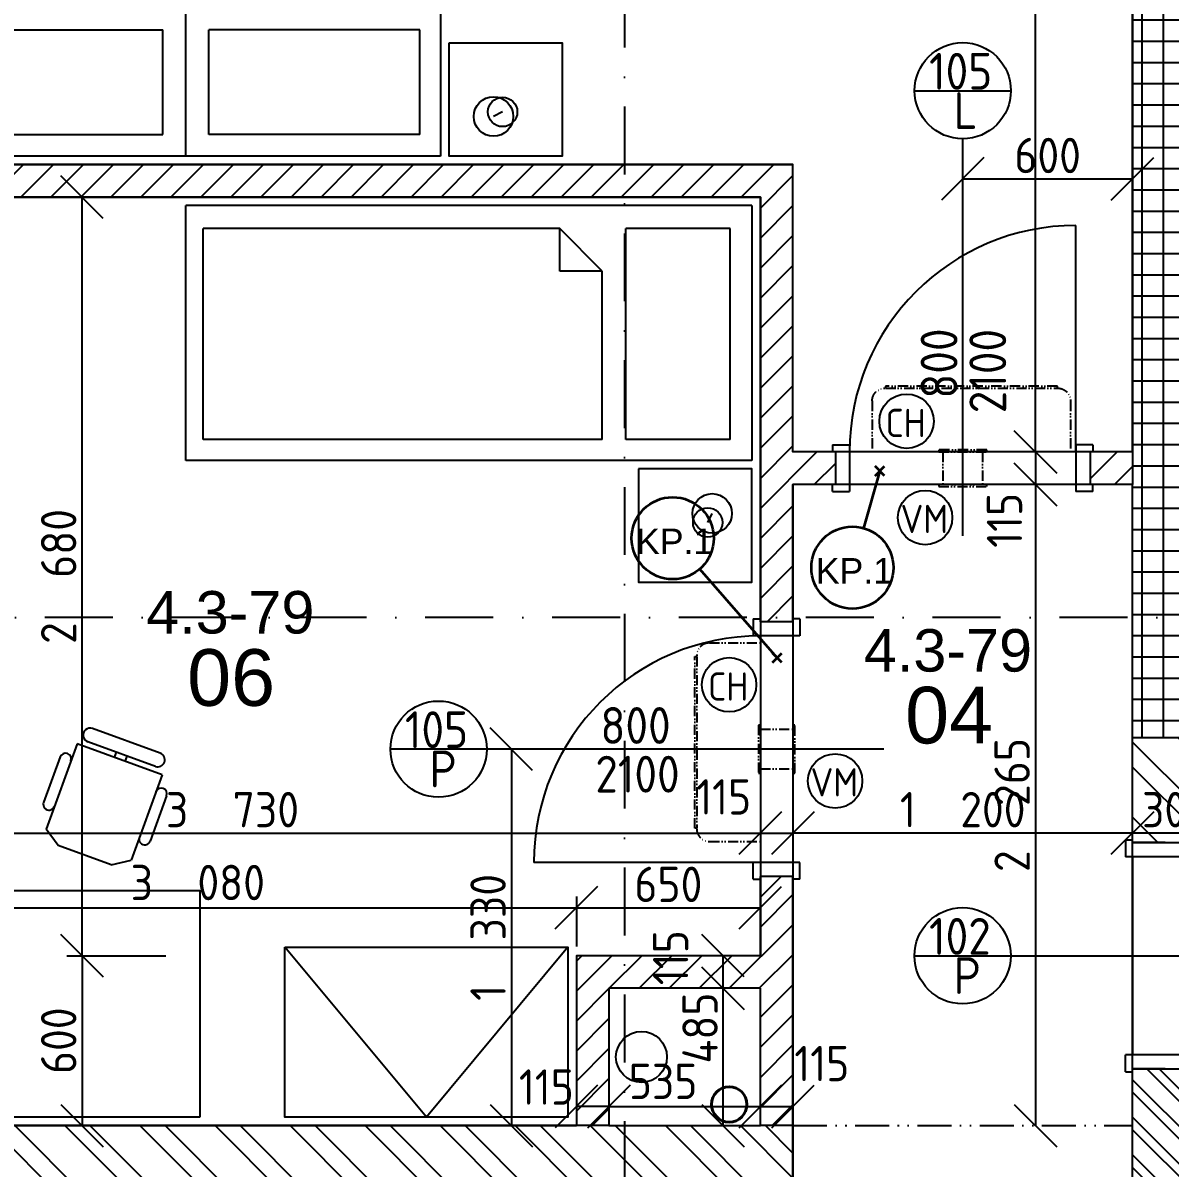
# Model space of a CAD drawing. Extents: x 4511820 to 5180432, y -1526536 to -944957.
# Drawn here: x 5098672 to 5102725, y -1029978 to -1025933 of the extents above; entities that cross this region are included whole.
import ezdxf

# ---------------------------------------------------------------- set-up
doc = ezdxf.new("R2010")
doc.units = 0
doc.header["$MEASUREMENT"] = 0
doc.linetypes.add('ACAD_ISO12W100', pattern=[22, 12, -3, 0.5, -3, 0.5, -3])
doc.linetypes.add('BODKOCIARKOVANA_3', pattern=[5.6, 3, -1.3, 0, -1.3])
doc.layers.get('0').update_dxf_attribs({"linetype": 'CONTINUOUS'})
doc.layers.get('Defpoints').update_dxf_attribs({"color": 61, "linetype": 'CONTINUOUS'})
for name, color, linetype in [('DVERE', 45, 'CONTINUOUS'), ('KÓTY', 4, 'CONTINUOUS'), ('MÚRY', 1, 'CONTINUOUS'), ('osi', 253, 'CONTINUOUS'), ('Plochy', 41, 'CONTINUOUS'), ('POPIS', 7, 'CONTINUOUS'), ('TENKÁ', 7, 'CONTINUOUS'), ('ZARIADENIE', 47, 'CONTINUOUS'), ('ZZ-chladenie', 133, 'CONTINUOUS'), ('zz-vetr', 52, 'CONTINUOUS'), ('ŠRAFY', 82, 'CONTINUOUS')]:
    doc.layers.add(name, color=color, linetype=linetype)
doc.layers.add('preklady', color=74, linetype='CONTINUOUS', lineweight=35)
doc.layers.add('zz-kanal-daždová', color=136, linetype='CONTINUOUS', lineweight=40)
doc.styles.add('ARIAL', font='arial.ttf')
doc.styles.add('STYLE1', font='isocp.shx')
doc.dimstyles.new('STANDARD-50', dxfattribs={"dimtxt": 125, "dimasz": 150, "dimexe": 10, "dimexo": 200, "dimgap": 20, "dimtad": 1, "dimdsep": 46, "dimlunit": 6, "dimtxsty": 'STYLE1', "dimblk1": 'OBLIQUE', "dimblk2": 'OBLIQUE', "dimsah": 1, "dimcen": 2.5, "dimse1": 1, "dimse2": 1, "dimadec": 0, "dimazin": 0, "dimtfac": 1, "dimtmove": 1, "dimatfit": 3, "dimldrblk": 'OBLIQUE', "dimfxl": 1, "dimtolj": 1, "dimtzin": 0, "dimarcsym": 0})
pattern_1 = [(45, (584112, 0), (-53.0330086, 53.0330086), [])]

# ---------------------------------------------------------------- blocks, each defined once
blk = doc.blocks.new('DVOJPOSTEL')
at = {"layer": 'ZARIADENIE', "ltscale": 0.25}
for p, q in [((4444359, -1314665.2), (4444359, -1312665.2)), ((4444359, -1312665.2), (4446159, -1312665.2)), ((4445259, -1312665.2), (4445259, -1314665.2)), ((4446159, -1312665.2), (4446159, -1314665.2)), ((4444139.6, -1312821.2), (4444171.8, -1312805.1)), ((4446378.4, -1312821.2), (4446346.2, -1312805.1)), ((4446159, -1314665.2), (4444359, -1314665.2))]:
    blk.add_line(p, q, dxfattribs=at)
at = {"layer": 'ZARIADENIE', "color": 76, "ltscale": 0.25}
for p, q in [((4444432.3, -1312741.6), (4445177.9, -1312741.6)), ((4444432.3, -1312741.6), (4444432.3, -1313110.9)), ((4445177.9, -1312741.6), (4445177.9, -1313110.9)), ((4446085.7, -1312741.6), (4445340.1, -1312741.6)), ((4445340.1, -1312741.6), (4445340.1, -1313110.9)), ((4446085.7, -1312741.6), (4446085.7, -1313110.9)), ((4444432.3, -1313110.9), (4445177.9, -1313110.9)), ((4446085.7, -1313110.9), (4445340.1, -1313110.9)), ((4444432.3, -1313193.6), (4444432.3, -1314603.6)), ((4444432.3, -1313193.6), (4445027.9, -1313193.6)), ((4445027.9, -1313193.6), (4445177.9, -1313343.6)), ((4445027.9, -1313193.6), (4445027.9, -1313343.6)), ((4445490.1, -1313193.6), (4445340.1, -1313343.6)), ((4446085.7, -1313193.6), (4445490.1, -1313193.6)), ((4445490.1, -1313193.6), (4445490.1, -1313343.6)), ((4446085.7, -1313193.6), (4446085.7, -1314603.6)), ((4445027.9, -1313343.6), (4445177.9, -1313343.6)), ((4445177.9, -1313343.6), (4445177.9, -1314603.6)), ((4445340.1, -1313343.6), (4445340.1, -1314603.6)), ((4445490.1, -1313343.6), (4445340.1, -1313343.6)), ((4444432.3, -1314603.6), (4445177.9, -1314603.6)), ((4446085.7, -1314603.6), (4445340.1, -1314603.6))]:
    blk.add_line(p, q, dxfattribs=at)
at = {"layer": 'ZARIADENIE'}
for points in [[(4444329, -1313065.2), (4443929, -1313065.2), (4443929, -1312665.2), (4444329, -1312665.2)], [(4446189, -1313065.2), (4446589, -1313065.2), (4446589, -1312665.2), (4446189, -1312665.2)]]:
    blk.add_lwpolyline(points, close=True, dxfattribs=at)
at = {"layer": 'ZARIADENIE', "ltscale": 0.25}
for centre, radius in [((4444171.8, -1312805.1), 69.7), ((4446346.2, -1312805.1), 69.7), ((4444139.6, -1312821.2), 51.9), ((4446378.4, -1312821.2), 51.9)]:
    blk.add_circle(centre, radius, dxfattribs=at)
blk = doc.blocks.new('JEDNOPOSTEL')
at = {"layer": 'ZARIADENIE', "ltscale": 0.25}
for p, q in [((4449069, -1322230.2), (4447069, -1322230.2)), ((4447069, -1323130.2), (4447069, -1322230.2)), ((4449069, -1322230.2), (4449069, -1323130.2)), ((4449069, -1323130.2), (4447069, -1323130.2)), ((4448913, -1323349.6), (4448929.1, -1323317.4))]:
    blk.add_line(p, q, dxfattribs=at)
at = {"layer": 'ZARIADENIE', "color": 76, "ltscale": 0.25}
for p, q in [((4448390.6, -1322311.3), (4447130.6, -1322311.3)), ((4447130.6, -1323056.9), (4447130.6, -1322311.3)), ((4448540.6, -1322461.3), (4448390.6, -1322311.3)), ((4448390.6, -1322461.3), (4448390.6, -1322311.3)), ((4448992.6, -1322311.3), (4448623.3, -1322311.3)), ((4448623.3, -1323056.9), (4448623.3, -1322311.3)), ((4448992.6, -1323056.9), (4448992.6, -1322311.3)), ((4448540.6, -1322461.3), (4448390.6, -1322461.3)), ((4448540.6, -1323056.9), (4448540.6, -1322461.3)), ((4448540.6, -1323056.9), (4447130.6, -1323056.9)), ((4448992.6, -1323056.9), (4448623.3, -1323056.9))]:
    blk.add_line(p, q, dxfattribs=at)
at = {"layer": 'ZARIADENIE'}
blk.add_lwpolyline([(4448669, -1323160.2), (4448669, -1323560.2), (4449069, -1323560.2), (4449069, -1323160.2)], close=True, dxfattribs=at)
at = {"layer": 'ZARIADENIE', "ltscale": 0.25}
for centre, radius in [((4448929.1, -1323317.4), 69.7), ((4448913, -1323349.6), 51.9)]:
    blk.add_circle(centre, radius, dxfattribs=at)
blk = doc.blocks.new('SKRINA')
at = {"layer": 'ZARIADENIE'}
for p, q in [((4449069, -1324645.2), (4448469, -1324145.2)), ((4448469, -1325145.2), (4449069, -1324645.2))]:
    blk.add_line(p, q, dxfattribs=at)
blk.add_lwpolyline([(4448469, -1324145.2), (4448469, -1325145.2), (4449069, -1325145.2), (4449069, -1324145.2)], close=True, dxfattribs=at)
blk = doc.blocks.new('_OBLIQUE')
at = {"color": 0, "linetype": 'ByBlock'}
blk.add_line((-0.5, -0.5), (0.5, 0.5), dxfattribs=at)
blk = doc.blocks.new('*D19720')
at = {"layer": 'Defpoints', "color": 0}
for p in [(5101992.5, -1026342), (5102592.5, -1026342), (5102592.5, -1026483.5)]:
    blk.add_point(p, dxfattribs=at)
at = {"layer": 'KÓTY', "color": 0, "lineweight": -2}
blk.add_line((5101992.5, -1026483.5), (5102592.5, -1026483.5), dxfattribs=at)
at = {"layer": 'KÓTY', "color": 0, "linetype": 'ByBlock', "lineweight": -2, "xscale": 150, "yscale": 150, "zscale": 150, "rotation": 180}
blk.add_blockref('_OBLIQUE', (5101992.5, -1026483.5), dxfattribs=at)
at = {"layer": 'KÓTY', "color": 0, "linetype": 'ByBlock', "lineweight": -2, "xscale": 150, "yscale": 150, "zscale": 150}
blk.add_blockref('_OBLIQUE', (5102592.5, -1026483.5), dxfattribs=at)
at = {"layer": 'KÓTY', "color": 0, "insert": (5102292.5, -1026401), "char_height": 125, "attachment_point": 5, "style": 'STYLE1'}
blk.add_mtext('\\A1;600', dxfattribs=at)
blk = doc.blocks.new('*D19721')
at = {"layer": 'Defpoints', "color": 0}
for p in [(5101392.5, -1025222.5), (5097547.5, -1026433.2), (5101392.5, -1026433.2)]:
    blk.add_point(p, dxfattribs=at)
at = {"layer": 'KÓTY', "color": 0, "lineweight": -2}
blk.add_line((5097547.5, -1025222.5), (5101392.5, -1025222.5), dxfattribs=at)
at = {"layer": 'KÓTY', "color": 0, "linetype": 'ByBlock', "lineweight": -2, "xscale": 150, "yscale": 150, "zscale": 150, "rotation": 180}
blk.add_blockref('_OBLIQUE', (5097547.5, -1025222.5), dxfattribs=at)
at = {"layer": 'KÓTY', "color": 0, "linetype": 'ByBlock', "lineweight": -2, "xscale": 150, "yscale": 150, "zscale": 150}
blk.add_blockref('_OBLIQUE', (5101392.5, -1025222.5), dxfattribs=at)
at = {"layer": 'KÓTY', "color": 0, "insert": (5099470, -1025140), "char_height": 125, "attachment_point": 5, "style": 'STYLE1'}
blk.add_mtext('\\A1;3ﾠ845', dxfattribs=at)
blk = doc.blocks.new('*D19722')
at = {"layer": 'Defpoints', "color": 0}
for p in [(5102592.5, -1025222.5), (5101392.5, -1026433.2), (5102592.5, -1026433.2)]:
    blk.add_point(p, dxfattribs=at)
at = {"layer": 'KÓTY', "color": 0, "lineweight": -2}
blk.add_line((5101392.5, -1025222.5), (5102592.5, -1025222.5), dxfattribs=at)
at = {"layer": 'KÓTY', "color": 0, "linetype": 'ByBlock', "lineweight": -2, "xscale": 150, "yscale": 150, "zscale": 150, "rotation": 180}
blk.add_blockref('_OBLIQUE', (5101392.5, -1025222.5), dxfattribs=at)
at = {"layer": 'KÓTY', "color": 0, "linetype": 'ByBlock', "lineweight": -2, "xscale": 150, "yscale": 150, "zscale": 150}
blk.add_blockref('_OBLIQUE', (5102592.5, -1025222.5), dxfattribs=at)
at = {"layer": 'KÓTY', "color": 0, "insert": (5101992.5, -1025140), "char_height": 125, "attachment_point": 5, "style": 'STYLE1'}
blk.add_mtext('\\A1;1ﾠ200', dxfattribs=at)
blk = doc.blocks.new('*D19723')
at = {"layer": 'Defpoints', "color": 0}
for p in [(5102249.5, -1023548.2), (5102392.5, -1023548.2), (5102392.5, -1027448.2)]:
    blk.add_point(p, dxfattribs=at)
at = {"layer": 'KÓTY', "color": 0, "lineweight": -2}
blk.add_line((5102249.5, -1027448.2), (5102249.5, -1023548.2), dxfattribs=at)
at = {"layer": 'KÓTY', "color": 0, "linetype": 'ByBlock', "lineweight": -2, "xscale": 150, "yscale": 150, "zscale": 150}
for p, rotation in [((5102249.5, -1023548.2), 90), ((5102249.5, -1027448.2), 270)]:
    blk.add_blockref('_OBLIQUE', p, dxfattribs=dict(at, rotation=rotation))
at = {"layer": 'KÓTY', "color": 0, "insert": (5102167, -1025498.2), "char_height": 125, "attachment_point": 5, "rotation": 90, "style": 'STYLE1'}
blk.add_mtext('\\A1;3ﾠ900', dxfattribs=at)
blk = doc.blocks.new('*D19724')
at = {"layer": 'Defpoints', "color": 0}
for p in [(5102249.5, -1027448.2), (5102249.5, -1027563.2), (5102249.5, -1027563.2)]:
    blk.add_point(p, dxfattribs=at)
at = {"layer": 'KÓTY', "color": 0, "lineweight": -2}
blk.add_line((5102249.5, -1027448.2), (5102249.5, -1027563.2), dxfattribs=at)
at = {"layer": 'KÓTY', "color": 0, "linetype": 'ByBlock', "lineweight": -2, "xscale": 150, "yscale": 150, "zscale": 150}
for p, rotation in [((5102249.5, -1027448.2), 90), ((5102249.5, -1027563.2), 270)]:
    blk.add_blockref('_OBLIQUE', p, dxfattribs=dict(at, rotation=rotation))
at = {"layer": 'KÓTY', "color": 0, "insert": (5102140, -1027690), "char_height": 125, "attachment_point": 5, "rotation": 90, "style": 'STYLE1'}
blk.add_mtext('\\A1;115', dxfattribs=at)
blk = doc.blocks.new('*D19725')
at = {"layer": 'Defpoints', "color": 0}
for p in [(5101992.5, -1027563.2), (5101992.5, -1029828.2), (5102249.5, -1029828.2)]:
    blk.add_point(p, dxfattribs=at)
at = {"layer": 'KÓTY', "color": 0, "lineweight": -2}
blk.add_line((5102249.5, -1027563.2), (5102249.5, -1029828.2), dxfattribs=at)
at = {"layer": 'KÓTY', "color": 0, "linetype": 'ByBlock', "lineweight": -2, "xscale": 150, "yscale": 150, "zscale": 150}
for p, rotation in [((5102249.5, -1027563.2), 90), ((5102249.5, -1029828.2), 270)]:
    blk.add_blockref('_OBLIQUE', p, dxfattribs=dict(at, rotation=rotation))
at = {"layer": 'KÓTY', "color": 0, "insert": (5102167, -1028695.7), "char_height": 125, "attachment_point": 5, "rotation": 90, "style": 'STYLE1'}
blk.add_mtext('\\A1;2ﾠ265', dxfattribs=at)
blk = doc.blocks.new('*D19737')
at = {"layer": 'Defpoints', "color": 0}
for p in [(5101277.5, -1029343.2), (5101145.5, -1029828.2), (5101277.5, -1029828.2)]:
    blk.add_point(p, dxfattribs=at)
at = {"layer": 'KÓTY', "color": 0, "lineweight": -2}
blk.add_line((5101145.5, -1029343.2), (5101145.5, -1029828.2), dxfattribs=at)
at = {"layer": 'KÓTY', "color": 0, "linetype": 'ByBlock', "lineweight": -2, "xscale": 150, "yscale": 150, "zscale": 150}
for p, rotation in [((5101145.5, -1029343.2), 90), ((5101145.5, -1029828.2), 270)]:
    blk.add_blockref('_OBLIQUE', p, dxfattribs=dict(at, rotation=rotation))
at = {"layer": 'KÓTY', "color": 0, "insert": (5101064.5, -1029483.5), "char_height": 125, "attachment_point": 5, "rotation": 90, "style": 'STYLE1'}
blk.add_mtext('\\A1;485', dxfattribs=at)
blk = doc.blocks.new('*D19738')
at = {"layer": 'Defpoints', "color": 0}
for p in [(5101277.5, -1029228.2), (5101145.5, -1029343.2), (5101277.5, -1029343.2)]:
    blk.add_point(p, dxfattribs=at)
at = {"layer": 'KÓTY', "color": 0, "lineweight": -2}
blk.add_line((5101145.5, -1029228.2), (5101145.5, -1029343.2), dxfattribs=at)
at = {"layer": 'KÓTY', "color": 0, "linetype": 'ByBlock', "lineweight": -2, "xscale": 150, "yscale": 150, "zscale": 150}
for p, rotation in [((5101145.5, -1029228.2), 90), ((5101145.5, -1029343.2), 270)]:
    blk.add_blockref('_OBLIQUE', p, dxfattribs=dict(at, rotation=rotation))
at = {"layer": 'KÓTY', "color": 0, "insert": (5100960.5, -1029234.9), "char_height": 125, "attachment_point": 5, "rotation": 90, "style": 'STYLE1'}
blk.add_mtext('\\A1;115', dxfattribs=at)
blk = doc.blocks.new('*D19739')
at = {"layer": 'Defpoints', "color": 0}
for p in [(5100627.5, -1029058.5), (5097547.5, -1029133.7), (5100627.5, -1029283.7)]:
    blk.add_point(p, dxfattribs=at)
at = {"layer": 'KÓTY', "color": 0, "lineweight": -2}
blk.add_line((5097547.5, -1029058.5), (5100627.5, -1029058.5), dxfattribs=at)
at = {"layer": 'KÓTY', "color": 0, "linetype": 'ByBlock', "lineweight": -2, "xscale": 150, "yscale": 150, "zscale": 150, "rotation": 180}
blk.add_blockref('_OBLIQUE', (5097547.5, -1029058.5), dxfattribs=at)
at = {"layer": 'KÓTY', "color": 0, "linetype": 'ByBlock', "lineweight": -2, "xscale": 150, "yscale": 150, "zscale": 150}
blk.add_blockref('_OBLIQUE', (5100627.5, -1029058.5), dxfattribs=at)
at = {"layer": 'KÓTY', "color": 0, "insert": (5099290, -1028969.5), "char_height": 125, "attachment_point": 5, "style": 'STYLE1'}
blk.add_mtext('\\A1;3ﾠ080', dxfattribs=at)
blk = doc.blocks.new('*D19742')
at = {"layer": 'Defpoints', "color": 0}
for p in [(5100742.5, -1029343.2), (5101277.5, -1029343.2), (5101277.5, -1029760.5)]:
    blk.add_point(p, dxfattribs=at)
at = {"layer": 'KÓTY', "color": 0, "lineweight": -2}
blk.add_line((5100742.5, -1029760.5), (5101277.5, -1029760.5), dxfattribs=at)
at = {"layer": 'KÓTY', "color": 0, "linetype": 'ByBlock', "lineweight": -2, "xscale": 150, "yscale": 150, "zscale": 150, "rotation": 180}
blk.add_blockref('_OBLIQUE', (5100742.5, -1029760.5), dxfattribs=at)
at = {"layer": 'KÓTY', "color": 0, "linetype": 'ByBlock', "lineweight": -2, "xscale": 150, "yscale": 150, "zscale": 150}
blk.add_blockref('_OBLIQUE', (5101277.5, -1029760.5), dxfattribs=at)
at = {"layer": 'KÓTY', "color": 0, "insert": (5100934, -1029672), "char_height": 125, "attachment_point": 5, "style": 'STYLE1'}
blk.add_mtext('\\A1;535', dxfattribs=at)
blk = doc.blocks.new('*D19743')
at = {"layer": 'Defpoints', "color": 0}
for p in [(5101277.5, -1029760.5), (5101392.5, -1029760.5), (5101392.5, -1029760.5)]:
    blk.add_point(p, dxfattribs=at)
at = {"layer": 'KÓTY', "color": 0, "lineweight": -2}
blk.add_line((5101277.5, -1029760.5), (5101392.5, -1029760.5), dxfattribs=at)
at = {"layer": 'KÓTY', "color": 0, "linetype": 'ByBlock', "lineweight": -2, "xscale": 150, "yscale": 150, "zscale": 150, "rotation": 180}
blk.add_blockref('_OBLIQUE', (5101277.5, -1029760.5), dxfattribs=at)
at = {"layer": 'KÓTY', "color": 0, "linetype": 'ByBlock', "lineweight": -2, "xscale": 150, "yscale": 150, "zscale": 150}
blk.add_blockref('_OBLIQUE', (5101392.5, -1029760.5), dxfattribs=at)
at = {"layer": 'KÓTY', "color": 0, "insert": (5101494.5, -1029609), "char_height": 125, "attachment_point": 5, "style": 'STYLE1'}
blk.add_mtext('\\A1;115', dxfattribs=at)
blk = doc.blocks.new('*D19744')
at = {"layer": 'Defpoints', "color": 0}
for p in [(5100627.5, -1029760.5), (5100627.5, -1029760.5), (5100742.5, -1029760.5)]:
    blk.add_point(p, dxfattribs=at)
at = {"layer": 'KÓTY', "color": 0, "lineweight": -2}
blk.add_line((5100742.5, -1029760.5), (5100627.5, -1029760.5), dxfattribs=at)
at = {"layer": 'KÓTY', "color": 0, "linetype": 'ByBlock', "lineweight": -2, "xscale": 150, "yscale": 150, "zscale": 150, "rotation": 180}
blk.add_blockref('_OBLIQUE', (5100627.5, -1029760.5), dxfattribs=at)
at = {"layer": 'KÓTY', "color": 0, "linetype": 'ByBlock', "lineweight": -2, "xscale": 150, "yscale": 150, "zscale": 150}
blk.add_blockref('_OBLIQUE', (5100742.5, -1029760.5), dxfattribs=at)
at = {"layer": 'KÓTY', "color": 0, "insert": (5100521.5, -1029692), "char_height": 125, "attachment_point": 5, "style": 'STYLE1'}
blk.add_mtext('\\A1;115', dxfattribs=at)
blk = doc.blocks.new('*D19745')
at = {"layer": 'Defpoints', "color": 0}
for p in [(5101277.5, -1029058.5), (5100627.5, -1029283.7), (5101277.5, -1029283.7)]:
    blk.add_point(p, dxfattribs=at)
at = {"layer": 'KÓTY', "color": 0, "lineweight": -2}
blk.add_line((5100627.5, -1029058.5), (5101277.5, -1029058.5), dxfattribs=at)
at = {"layer": 'KÓTY', "color": 0, "linetype": 'ByBlock', "lineweight": -2, "xscale": 150, "yscale": 150, "zscale": 150, "rotation": 180}
blk.add_blockref('_OBLIQUE', (5100627.5, -1029058.5), dxfattribs=at)
at = {"layer": 'KÓTY', "color": 0, "linetype": 'ByBlock', "lineweight": -2, "xscale": 150, "yscale": 150, "zscale": 150}
blk.add_blockref('_OBLIQUE', (5101277.5, -1029058.5), dxfattribs=at)
at = {"layer": 'KÓTY', "color": 0, "insert": (5100952.5, -1028976), "char_height": 125, "attachment_point": 5, "style": 'STYLE1'}
blk.add_mtext('\\A1;650', dxfattribs=at)
blk = doc.blocks.new('*D19746')
at = {"layer": 'Defpoints', "color": 0}
for p in [(5100310.7, -1028498.2), (5100376.7, -1029828.2), (5100398, -1029828.2)]:
    blk.add_point(p, dxfattribs=at)
at = {"layer": 'KÓTY', "color": 0, "lineweight": -2}
blk.add_line((5100398, -1028498.2), (5100398, -1029828.2), dxfattribs=at)
at = {"layer": 'KÓTY', "color": 0, "linetype": 'ByBlock', "lineweight": -2, "xscale": 150, "yscale": 150, "zscale": 150}
for p, rotation in [((5100398, -1028498.2), 90), ((5100398, -1029828.2), 270)]:
    blk.add_blockref('_OBLIQUE', p, dxfattribs=dict(at, rotation=rotation))
at = {"layer": 'KÓTY', "color": 0, "insert": (5100315.5, -1029163.2), "char_height": 125, "attachment_point": 5, "rotation": 90, "style": 'STYLE1'}
blk.add_mtext('\\A1;1ﾠ330', dxfattribs=at)
blk = doc.blocks.new('*D19747')
at = {"layer": 'Defpoints', "color": 0}
for p in [(5100627.5, -1029228.2), (5098881, -1029828.2), (5100627.5, -1029828.2)]:
    blk.add_point(p, dxfattribs=at)
at = {"layer": 'KÓTY', "color": 0, "lineweight": -2}
blk.add_line((5098881, -1029228.2), (5098881, -1029828.2), dxfattribs=at)
at = {"layer": 'KÓTY', "color": 0, "linetype": 'ByBlock', "lineweight": -2, "xscale": 150, "yscale": 150, "zscale": 150}
for p, rotation in [((5098881, -1029228.2), 90), ((5098881, -1029828.2), 270)]:
    blk.add_blockref('_OBLIQUE', p, dxfattribs=dict(at, rotation=rotation))
at = {"layer": 'KÓTY', "color": 0, "insert": (5098798.5, -1029528.2), "char_height": 125, "attachment_point": 5, "rotation": 90, "style": 'STYLE1'}
blk.add_mtext('\\A1;600', dxfattribs=at)
blk = doc.blocks.new('*D19748')
at = {"layer": 'Defpoints', "color": 0}
for p in [(5098881, -1026548.2), (5100627.5, -1026548.2), (5100627.5, -1029228.2)]:
    blk.add_point(p, dxfattribs=at)
at = {"layer": 'KÓTY', "color": 0, "lineweight": -2}
blk.add_line((5098881, -1029228.2), (5098881, -1026548.2), dxfattribs=at)
at = {"layer": 'KÓTY', "color": 0, "linetype": 'ByBlock', "lineweight": -2, "xscale": 150, "yscale": 150, "zscale": 150}
for p, rotation in [((5098881, -1026548.2), 90), ((5098881, -1029228.2), 270)]:
    blk.add_blockref('_OBLIQUE', p, dxfattribs=dict(at, rotation=rotation))
at = {"layer": 'KÓTY', "color": 0, "insert": (5098798.5, -1027888.2), "char_height": 125, "attachment_point": 5, "rotation": 90, "style": 'STYLE1'}
blk.add_mtext('\\A1;2ﾠ680', dxfattribs=at)
blk = doc.blocks.new('*D19749')
at = {"layer": 'Defpoints', "color": 0}
for p in [(5097547.5, -1028443.2), (5101277.5, -1028443.2), (5101277.5, -1028794.5)]:
    blk.add_point(p, dxfattribs=at)
at = {"layer": 'KÓTY', "color": 0, "lineweight": -2}
blk.add_line((5097547.5, -1028794.5), (5101277.5, -1028794.5), dxfattribs=at)
at = {"layer": 'KÓTY', "color": 0, "linetype": 'ByBlock', "lineweight": -2, "xscale": 150, "yscale": 150, "zscale": 150, "rotation": 180}
blk.add_blockref('_OBLIQUE', (5097547.5, -1028794.5), dxfattribs=at)
at = {"layer": 'KÓTY', "color": 0, "linetype": 'ByBlock', "lineweight": -2, "xscale": 150, "yscale": 150, "zscale": 150}
blk.add_blockref('_OBLIQUE', (5101277.5, -1028794.5), dxfattribs=at)
at = {"layer": 'KÓTY', "color": 0, "insert": (5099412.5, -1028712), "char_height": 125, "attachment_point": 5, "style": 'STYLE1'}
blk.add_mtext('\\A1;3ﾠ730', dxfattribs=at)
blk = doc.blocks.new('*D19750')
at = {"layer": 'Defpoints', "color": 0}
for p in [(5101277.5, -1028443.2), (5101392.5, -1028443.2), (5101392.5, -1028794.5)]:
    blk.add_point(p, dxfattribs=at)
at = {"layer": 'KÓTY', "color": 0, "lineweight": -2}
blk.add_line((5101277.5, -1028794.5), (5101392.5, -1028794.5), dxfattribs=at)
at = {"layer": 'KÓTY', "color": 0, "linetype": 'ByBlock', "lineweight": -2, "xscale": 150, "yscale": 150, "zscale": 150, "rotation": 180}
blk.add_blockref('_OBLIQUE', (5101277.5, -1028794.5), dxfattribs=at)
at = {"layer": 'KÓTY', "color": 0, "linetype": 'ByBlock', "lineweight": -2, "xscale": 150, "yscale": 150, "zscale": 150}
blk.add_blockref('_OBLIQUE', (5101392.5, -1028794.5), dxfattribs=at)
at = {"layer": 'KÓTY', "color": 0, "insert": (5101148, -1028667), "char_height": 125, "attachment_point": 5, "style": 'STYLE1'}
blk.add_mtext('\\A1;115', dxfattribs=at)
blk = doc.blocks.new('*D19761')
at = {"layer": 'Defpoints', "color": 0}
for p in [(5102592.5, -1028458.2), (5102892.5, -1028458.2), (5102592.5, -1028794.5)]:
    blk.add_point(p, dxfattribs=at)
at = {"layer": 'KÓTY', "color": 0, "lineweight": -2}
blk.add_line((5102892.5, -1028794.5), (5102592.5, -1028794.5), dxfattribs=at)
at = {"layer": 'KÓTY', "color": 0, "linetype": 'ByBlock', "lineweight": -2, "xscale": 150, "yscale": 150, "zscale": 150, "rotation": 180}
blk.add_blockref('_OBLIQUE', (5102592.5, -1028794.5), dxfattribs=at)
at = {"layer": 'KÓTY', "color": 0, "linetype": 'ByBlock', "lineweight": -2, "xscale": 150, "yscale": 150, "zscale": 150}
blk.add_blockref('_OBLIQUE', (5102892.5, -1028794.5), dxfattribs=at)
at = {"layer": 'KÓTY', "color": 0, "insert": (5102742.5, -1028712), "char_height": 125, "attachment_point": 5, "style": 'STYLE1'}
blk.add_mtext('\\A1;300', dxfattribs=at)
blk = doc.blocks.new('*D19762')
at = {"layer": 'Defpoints', "color": 0}
for p in [(5101392.5, -1028458.2), (5102592.5, -1028458.2), (5101392.5, -1028794.5)]:
    blk.add_point(p, dxfattribs=at)
at = {"layer": 'KÓTY', "color": 0, "lineweight": -2}
blk.add_line((5102592.5, -1028794.5), (5101392.5, -1028794.5), dxfattribs=at)
at = {"layer": 'KÓTY', "color": 0, "linetype": 'ByBlock', "lineweight": -2, "xscale": 150, "yscale": 150, "zscale": 150, "rotation": 180}
blk.add_blockref('_OBLIQUE', (5101392.5, -1028794.5), dxfattribs=at)
at = {"layer": 'KÓTY', "color": 0, "linetype": 'ByBlock', "lineweight": -2, "xscale": 150, "yscale": 150, "zscale": 150}
blk.add_blockref('_OBLIQUE', (5102592.5, -1028794.5), dxfattribs=at)
at = {"layer": 'KÓTY', "color": 0, "insert": (5101992.5, -1028712), "char_height": 125, "attachment_point": 5, "style": 'STYLE1'}
blk.add_mtext('\\A1;1ﾠ200', dxfattribs=at)
blk = doc.blocks.new('chlad2')
at = {"layer": 'ZZ-chladenie', "linetype": 'ACAD_ISO12W100', "ltscale": 3}
for p, q in [((5102412.5, -1105747.3), (5102592.5, -1105747.3)), ((5102412.5, -1106448.4), (5102592.5, -1106448.4))]:
    blk.add_line(p, q, dxfattribs=at)
blk.add_lwpolyline([(5102367.5, -1106402), (5102360.8, -1106402), (5102360.8, -1105794.8), (5102367.5, -1105794.8)], close=True, dxfattribs=at)
for centre, start, end in [((5102412.5, -1105792.3), 90, 180), ((5102412.5, -1106403.4), 180, 270)]:
    blk.add_arc(centre, 45, start, end, dxfattribs=at)

msp = doc.modelspace()

# ---------------------------------------------------------------- hatches: boundary and pattern name
at = {"layer": 'ŠRAFY', "ltscale": 0.25}
h = msp.add_hatch(dxfattribs=at)
h.set_pattern_fill('ANSI37', color=256, scale=600, angle=45)
h.set_pattern_definition([(90, (-3307273.674, 668852.734), (-75, 1e-14), []), (180, (-3307273.674, 668852.734), (-1e-14, -75), [])])
h.paths.add_polyline_path([(5105927.5, -1028458.172), (5105977.5, -1028458.172), (5106327.5, -1028458.172), (5106442.5, -1028458.172), (5106667.5, -1028458.172), (5107467.5, -1028458.172), (5107582.5, -1028458.172), (5107582.5, -1028158.172), (5102892.5, -1028158.172), (5102892.5, -1026608.172), (5102892.5, -1026328.172), (5102892.5, -1026048.172), (5102892.5, -1025768.172), (5102892.5, -1025488.172), (5102892.5, -1025208.172), (5102892.5, -1024928.172), (5102892.5, -1024648.172), (5102892.5, -1023548.172), (5102592.5, -1023548.172), (5102592.5, -1027448.172), (5102592.5, -1027563.172), (5102592.5, -1028458.172), (5102892.5, -1028458.172), (5105812.5, -1028458.172)])
h = msp.add_hatch(dxfattribs=at)
h.set_pattern_fill('ANSI31', color=256, scale=600, style=0)
h.set_pattern_definition(pattern_1)
h.paths.add_polyline_path([(5101277.5, -1026548.172), (5101277.5, -1028048.172), (5101392.5, -1028048.172), (5101392.5, -1027563.172), (5101542.5, -1027563.172), (5101542.5, -1027448.172), (5101392.5, -1027448.172), (5101392.5, -1026433.172), (5097547.5, -1026433.172), (5097547.5, -1026548.172)])
h = msp.add_hatch(dxfattribs=at)
h.set_pattern_fill('ANSI31', color=256, scale=600, style=0)
h.set_pattern_definition(pattern_1)
h.paths.add_polyline_path([(5102592.5, -1027563.172), (5102592.5, -1027448.172), (5102452.5, -1027448.172), (5102442.5, -1027448.172), (5102442.5, -1027563.172), (5102452.5, -1027563.172)])
at = {"layer": 'ŠRAFY'}
h = msp.add_hatch(dxfattribs=at)
h.set_pattern_fill('ANSI32', color=256, scale=500, angle=90)
h.set_pattern_definition([(135, (584112, 91563.12), (-132.5825215, -132.5825215), []), (135, (584112, 91651.5), (-132.5825215, -132.5825215), [])])
h.paths.add_polyline_path([(5102592.5, -1028828.172), (5102892.5, -1028828.172), (5102892.5, -1028458.172), (5102592.5, -1028458.172)])
at = {"layer": 'ŠRAFY', "ltscale": 0.25}
h = msp.add_hatch(dxfattribs=at)
h.set_pattern_fill('ANSI31', color=256, scale=600, style=0)
h.set_pattern_definition([(45, (515270.5, 400718.02), (-53.0330086, 53.0330086), [])])
h.paths.add_polyline_path([(5101392.5, -1028948.172), (5101277.5, -1028948.172), (5101277.5, -1029228.172), (5100627.5, -1029228.172), (5100627.5, -1029828.172), (5100742.5, -1029828.172), (5100742.5, -1029343.172), (5101277.5, -1029343.172), (5101277.5, -1029828.172), (5101392.5, -1029828.172)])
at = {"layer": 'ŠRAFY'}
h = msp.add_hatch(dxfattribs=at)
h.set_pattern_fill('ANSI32', color=256, scale=250, angle=90)
h.set_pattern_definition([(135, (105201, 294216.97), (-66.2912607, -66.2912607), []), (135, (105201, 294261.17), (-66.2912607, -66.2912607), [])])
h.paths.add_polyline_path([(5102892.5, -1030128.172), (5102892.5, -1030013.172), (5102892.5, -1029628.172), (5102592.5, -1029628.172), (5102592.5, -1030128.172)])
h = msp.add_hatch(dxfattribs=at)
h.set_pattern_fill('ANSI32', color=256, scale=500, angle=90)
h.set_pattern_definition([(135, (584112, 91563.12), (-132.5825215, -132.5825215), []), (135, (584112, 91651.5), (-132.5825215, -132.5825215), [])])
h.paths.add_polyline_path([(5101022.5, -1030128.172), (5100722.5, -1030128.172), (5097547.5, -1030128.172), (5097372.5, -1030128.172), (5096017.5, -1030128.172), (5096017.5, -1029828.172), (5097377.5, -1029828.172), (5097547.5, -1029828.172), (5100627.5, -1029828.172), (5100742.5, -1029828.172), (5101277.5, -1029828.172), (5101392.5, -1029828.172), (5101392.5, -1030128.172)])

# ---------------------------------------------------------------- linework, layer by layer
at = {"layer": 'DVERE', "ltscale": 0.25}
for p, q in [((5101822.5, -1026172.016), (5102162.5, -1026172.016)), ((5101992.5, -1027744.672), (5101992.5, -1026342.016)), ((5102392.5, -1027448.172), (5102392.5, -1026648.172)), ((5101532.5, -1027423.172), (5101592.5, -1027423.172)), ((5101532.5, -1027423.172), (5101532.5, -1027448.172)), ((5101592.5, -1027423.172), (5101592.5, -1027588.172)), ((5102392.5, -1027448.172), (5101592.5, -1027448.172)), ((5102452.5, -1027423.172), (5102392.5, -1027423.172)), ((5102392.5, -1027423.172), (5102392.5, -1027588.172)), ((5102452.5, -1027423.172), (5102452.5, -1027448.172)), ((5101532.5, -1027588.172), (5101532.5, -1027563.172)), ((5102392.5, -1027563.172), (5101592.5, -1027563.172)), ((5102452.5, -1027588.172), (5102452.5, -1027563.172)), ((5101532.5, -1027588.172), (5101592.5, -1027588.172)), ((5102452.5, -1027588.172), (5102392.5, -1027588.172)), ((5101252.5, -1028038.172), (5101252.5, -1028098.172)), ((5101252.5, -1028038.172), (5101277.5, -1028038.172)), ((5101417.5, -1028038.172), (5101392.5, -1028038.172)), ((5101417.5, -1028038.172), (5101417.5, -1028098.172)), ((5101417.5, -1028098.172), (5101252.5, -1028098.172)), ((5101277.5, -1028098.172), (5101277.5, -1028898.172)), ((5101392.5, -1028098.172), (5101392.5, -1028898.172)), ((5100310.672, -1028498.172), (5099970.672, -1028498.172)), ((5101713.328, -1028498.172), (5100310.672, -1028498.172)), ((5102567.5, -1028818.172), (5102567.5, -1028878.172)), ((5102567.5, -1028818.172), (5102592.5, -1028818.172)), ((5102917.5, -1028878.172), (5102567.5, -1028878.172)), ((5102592.5, -1028878.172), (5102592.5, -1029578.172)), ((5101277.5, -1028898.172), (5100477.5, -1028898.172)), ((5101252.5, -1028958.172), (5101252.5, -1028898.172)), ((5101417.5, -1028898.172), (5101252.5, -1028898.172)), ((5101417.5, -1028958.172), (5101417.5, -1028898.172)), ((5101252.5, -1028958.172), (5101277.5, -1028958.172)), ((5101417.5, -1028958.172), (5101392.5, -1028958.172)), ((5101822, -1029228.172), (5102162, -1029228.172)), ((5102162, -1029228.172), (5103589.5, -1029228.172)), ((5102917.5, -1029578.172), (5102567.5, -1029578.172)), ((5102567.5, -1029638.172), (5102567.5, -1029578.172)), ((5102567.5, -1029638.172), (5102592.5, -1029638.172))]:
    msp.add_line(p, q, dxfattribs=at)
for centre in [(5101992.5, -1026172.016), (5100140.672, -1028498.172), (5101992, -1029228.172)]:
    msp.add_circle(centre, 170, dxfattribs=at)
for centre in [(5102392.5, -1027448.172), (5101277.5, -1028898.172)]:
    msp.add_arc(centre, 800, 90, 180, dxfattribs=at)
at = {"layer": 'KÓTY'}
msp.add_line((5100627.5, -1029018.48), (5100627.5, -1029195), dxfattribs=at)
at = {"layer": 'KÓTY', "ltscale": 25}
msp.add_line((5098827.597, -1029228.172), (5099177.597, -1029228.172), dxfattribs=at)
at = {"layer": 'MÚRY'}
for p, q in [((5102592.5, -1027448.172), (5102592.5, -1023548.172)), ((5097547.5, -1026433.172), (5101392.5, -1026433.172)), ((5101392.5, -1027448.172), (5101392.5, -1026433.172)), ((5101277.5, -1026548.172), (5097442.5, -1026548.172)), ((5101277.5, -1028048.172), (5101277.5, -1026548.172)), ((5101542.5, -1027448.172), (5101392.5, -1027448.172)), ((5101542.5, -1027448.172), (5101502.5, -1027448.172)), ((5102592.5, -1027448.172), (5102442.5, -1027448.172)), ((5101392.5, -1028048.172), (5101392.5, -1027563.172)), ((5101542.5, -1027563.172), (5101392.5, -1027563.172)), ((5102592.5, -1027563.172), (5102442.5, -1027563.172)), ((5102592.5, -1028828.172), (5102592.5, -1027563.172)), ((5102592.5, -1028828.172), (5102892.5, -1028828.172)), ((5101277.5, -1029228.172), (5101277.5, -1028948.172)), ((5101392.5, -1030128.172), (5101392.5, -1028948.172)), ((5101277.5, -1029828.172), (5101277.5, -1029343.172)), ((5102592.5, -1029628.172), (5102892.5, -1029628.172)), ((5102592.5, -1030128.172), (5102592.5, -1029628.172)), ((5097547.5, -1029828.172), (5100627.5, -1029828.172)), ((5100742.5, -1029828.172), (5101277.5, -1029828.172))]:
    msp.add_line(p, q, dxfattribs=at)
at = {"layer": 'MÚRY', "ltscale": 0.25}
for p, q in [((5101542.5, -1027448.172), (5101542.5, -1027563.172)), ((5102442.5, -1027448.172), (5102442.5, -1027563.172)), ((5101392.5, -1028048.172), (5101277.5, -1028048.172)), ((5102707.5, -1028828.172), (5102592.5, -1028828.172)), ((5101392.5, -1028948.172), (5101277.5, -1028948.172)), ((5100627.5, -1029228.172), (5100627.5, -1029828.172)), ((5101277.5, -1029228.172), (5100627.5, -1029228.172)), ((5100742.5, -1029343.172), (5100742.5, -1029828.172)), ((5101277.5, -1029343.172), (5100742.5, -1029343.172)), ((5102707.5, -1029628.172), (5102592.5, -1029628.172))]:
    msp.add_line(p, q, dxfattribs=at)
at = {"layer": 'osi', "linetype": 'BODKOCIARKOVANA_3', "ltscale": 80}
for p, q in [((5100797.5, -1022195.078), (5100797.5, -1054122.98)), ((5157242.5, -1028033.172), (5093572.5, -1028033.172))]:
    msp.add_line(p, q, dxfattribs=at)
at = {"layer": 'Plochy'}
for points in [[(5097547.5, -1026433.172), (5097547.5, -1023548.172), (5102592.5, -1023548.172), (5102592.5, -1027448.172), (5101392.5, -1027448.172), (5101392.5, -1026433.172)], [(5097547.5, -1026548.172), (5101277.5, -1026548.172), (5101277.5, -1029228.172), (5100627.5, -1029228.172), (5100627.5, -1029828.172), (5097547.5, -1029828.172)], [(5102592.5, -1027563.172), (5101392.5, -1027563.172), (5101392.5, -1030128.172), (5102592.5, -1030128.172)]]:
    msp.add_lwpolyline(points, close=True, dxfattribs=at)
at = {"layer": 'preklady'}
for p, q in [((5101683.383, -1027532.117), (5101716.617, -1027498.883)), ((5101716.618, -1027532.118), (5101683.384, -1027498.884)), ((5101700.001, -1027515.501), (5101642.473, -1027717.559)), ((5101337, -1028176), (5101063.122, -1027862.253)), ((5101320.383, -1028192.617), (5101353.617, -1028159.383)), ((5101353.618, -1028192.618), (5101320.384, -1028159.384))]:
    msp.add_line(p, q, dxfattribs=at)
at = {"layer": 'preklady', "ltscale": 0.25}
msp.add_circle((5100967.767, -1027753.017), 145, dxfattribs=at)
at = {"layer": 'preklady'}
msp.add_circle((5101602.767, -1027857.017), 145, dxfattribs=at)
at = {"layer": 'TENKÁ'}
for p, q in [((5102592.5, -1027448.172), (5102592.5, -1027563.172)), ((5102892.5, -1028458.172), (5102592.5, -1028458.172)), ((5100742.5, -1029828.172), (5100627.5, -1029828.172)), ((5101392.5, -1029828.172), (5101277.5, -1029828.172))]:
    msp.add_line(p, q, dxfattribs=at)
at = {"layer": 'TENKÁ', "linetype": 'ACAD_ISO12W100', "ltscale": 10}
msp.add_line((5101392.5, -1029828.172), (5102592.5, -1029828.172), dxfattribs=at)
at = {"layer": 'ZARIADENIE', "color": 33, "ltscale": 0.25}
for p, q in [((5099157.108, -1028512.299), (5098918.037, -1028425.284)), ((5099140.007, -1028559.284), (5098900.936, -1028472.269)), ((5098863.28, -1028479.847), (5098753.834, -1028780.549)), ((5099163.982, -1028589.294), (5098863.28, -1028479.847)), ((5099001.678, -1028508.936), (5098994.837, -1028527.73)), ((5098803.953, -1028525.895), (5098745.368, -1028686.855)), ((5099039.265, -1028522.617), (5099032.425, -1028541.411)), ((5099163.982, -1028589.294), (5099054.535, -1028889.995)), ((5099179.83, -1028662.703), (5099121.245, -1028823.663)), ((5098796.534, -1028838.658), (5098753.834, -1028780.549)), ((5098984.473, -1028907.062), (5098796.534, -1028838.658)), ((5098984.473, -1028907.062), (5099054.535, -1028889.995))]:
    msp.add_line(p, q, dxfattribs=at)
at = {"layer": 'ZARIADENIE'}
msp.add_lwpolyline([(5099297.5, -1029798.172), (5097697.5, -1029798.172), (5097697.5, -1028998.172), (5099297.5, -1028998.172)], close=True, dxfattribs=at)
at = {"layer": 'ZARIADENIE', "color": 33, "ltscale": 0.25}
for centre, radius, start, end in [((5098909.486, -1028448.777), 25, 70, 250), ((5098822.747, -1028532.735), 20, 340, 160), ((5099148.558, -1028535.792), 25, 250, 70), ((5099161.036, -1028655.862), 20, 340, 160), ((5098764.162, -1028693.695), 20, 160, 340), ((5099102.452, -1028816.822), 20, 160, 340)]:
    msp.add_arc(centre, radius, start, end, dxfattribs=at)
at = {"layer": 'ZZ-chladenie'}
for centre in [(5101794.243, -1027339.667), (5101167.243, -1028270.667)]:
    msp.add_circle(centre, 96, dxfattribs=at)
at = {"layer": 'zz-kanal-daždová'}
msp.add_circle((5101167.5, -1029753.172), 62.5, dxfattribs=at)
at = {"layer": 'zz-vetr', "linetype": 'ACAD_ISO12W100', "lineweight": -2, "ltscale": 3}
for p, q in [((5101922.5, -1027448.171), (5101922.5, -1027563.171)), ((5102062.5, -1027448.171), (5102062.5, -1027563.171)), ((5101277.5, -1028428.172), (5101392.5, -1028428.172)), ((5101277.5, -1028568.172), (5101392.5, -1028568.172))]:
    msp.add_line(p, q, dxfattribs=at)
for points in [[(5102077.5, -1027448.171), (5102077.5, -1027441.171), (5101907.5, -1027441.171), (5101907.5, -1027448.171)], [(5102077.5, -1027570.171), (5102077.5, -1027563.171), (5101907.5, -1027563.171), (5101907.5, -1027570.171)], [(5101277.5, -1028413.172), (5101270.5, -1028413.172), (5101270.5, -1028583.172), (5101277.5, -1028583.172)], [(5101399.5, -1028413.172), (5101392.5, -1028413.172), (5101392.5, -1028583.172), (5101399.5, -1028583.172)]]:
    msp.add_lwpolyline(points, close=True, dxfattribs=at)
at = {"layer": 'zz-vetr', "linetype": 'Continuous'}
for centre in [(5101859.743, -1027680.167), (5101541.743, -1028610.667)]:
    msp.add_circle(centre, 96, dxfattribs=at)
at = {"layer": 'zz-vetr'}
msp.add_circle((5100857.5, -1029585.672), 90, dxfattribs=at)

# ---------------------------------------------------------------- block references
at = {"layer": 'ZARIADENIE', "color": 2, "rotation": 180}
msp.add_blockref('DVOJPOSTEL', (9544506.5, -2339068.363), dxfattribs=at)
at = {"layer": 'ZARIADENIE', "color": 2}
msp.add_blockref('JEDNOPOSTEL', (652178.5, 295652.02), dxfattribs=at)
at = {"layer": 'ZARIADENIE', "color": 2, "xscale": -1, "rotation": 89.99999999999997}
msp.add_blockref('SKRINA', (3775452.309, 3419270.828), dxfattribs=at)
at = {"layer": 'ZZ-chladenie', "xscale": -1, "rotation": 89.99999999999994}
msp.add_blockref('chlad2', (3995925.189, 4075144.329), dxfattribs=at)
at = {"layer": 'ZZ-chladenie'}
msp.add_blockref('chlad2', (-1315, 77624.215), dxfattribs=at)

# ---------------------------------------------------------------- texts
at = {"layer": 'DVERE', "style": 'STYLE1'}
for s, p in [('105', (5101873.47, -1026168.516)), ('L', (5101960.47, -1026307.152)), ('105', (5100021.642, -1028494.672)), ('P', (5100108.642, -1028633.309)), ('102', (5101873.47, -1029224.672)), ('P', (5101960.47, -1029363.309))]:
    msp.add_text(s, height=130, dxfattribs=at).set_placement(p)
at = {"layer": 'POPIS', "lineweight": 40, "ltscale": 0.25, "style": 'ARIAL'}
for s, height, p in [('4.3-79', 150, (5099107.769, -1028089.751)), ('4.3-79', 150, (5101643.269, -1028224.251)), ('06', 200, (5099252.311, -1028345.251)), ('04', 200, (5101788.938, -1028478.099))]:
    msp.add_text(s, height=height, dxfattribs=at).set_placement(p)
at = {"layer": 'preklady', "linetype": 'Continuous', "lineweight": 20, "style": 'ARIAL'}
msp.add_text('KP.1', height=90, dxfattribs=at).set_placement((5100838.503, -1027809.274))
at = {"layer": 'preklady', "style": 'ARIAL'}
msp.add_text('KP.1', height=90, dxfattribs=at).set_placement((5101473.503, -1027913.274))
at = {"layer": 'TENKÁ', "linetype": 'Continuous', "style": 'STYLE1'}
for s, p in [('800', (5101973.917, -1027260.087)), ('2100', (5102146.024, -1027311.861))]:
    msp.add_text(s, height=130, rotation=90, dxfattribs=at).set_placement(p)
for s, p in [('800', (5100712.585, -1028479.588)), ('2100', (5100694.311, -1028651.696))]:
    msp.add_text(s, height=130, dxfattribs=at).set_placement(p)
at = {"layer": 'ZZ-chladenie', "style": 'STYLE1'}
for p in [(5101719.615, -1027395.866), (5101092.615, -1028326.866)]:
    msp.add_text('CH', height=100, dxfattribs=at).set_placement(p)
at = {"layer": 'zz-vetr', "linetype": 'Continuous', "style": 'STYLE1'}
for p in [(5101772.615, -1027734.866), (5101454.615, -1028665.366)]:
    msp.add_text('VM', height=100, dxfattribs=at).set_placement(p)

# ---------------------------------------------------------------- dimensions: what is measured, and where the dimension line sits
at = {"layer": 'KÓTY'}
for base, p1, p2, picture, middle in [((5102249.5, -1023548.172), (5102392.5, -1027448.172), (5102392.5, -1023548.172), '*D19723', (5102166.957, -1025498.172)), ((5098881, -1026548.172), (5100627.5, -1029228.172), (5100627.5, -1026548.172), '*D19748', (5098798.457, -1027888.172)), ((5102249.5, -1029828.172), (5101992.5, -1027563.172), (5101992.5, -1029828.172), '*D19725', (5102166.957, -1028695.672)), ((5100398, -1029828.172), (5100310.672, -1028498.172), (5100376.672, -1029828.172), '*D19746', (5100315.457, -1029163.172)), ((5101145.5, -1029343.172), (5101277.5, -1029228.172), (5101277.5, -1029343.172), '*D19738', (5100960.5, -1029234.922)), ((5098881, -1029828.172), (5100627.5, -1029228.172), (5100627.5, -1029828.172), '*D19747', (5098798.5, -1029528.172))]:
    dim = msp.add_linear_dim(base=base, p1=p1, p2=p2, angle=90, dimstyle='STANDARD-50', dxfattribs=at)
    dim.commit()
    dim.dimension.update_dxf_attribs({"geometry": picture, "text_midpoint": middle})
for base, p1, p2, picture, middle in [((5101392.5, -1025222.5), (5097547.5, -1026433.172), (5101392.5, -1026433.172), '*D19721', (5099470, -1025139.957)), ((5102592.5, -1025222.5), (5101392.5, -1026433.172), (5102592.5, -1026433.172), '*D19722', (5101992.5, -1025139.957)), ((5102592.5, -1026483.5), (5101992.5, -1026342.016), (5102592.5, -1026342.016), '*D19720', (5102292.5, -1026401)), ((5101277.5, -1028794.5), (5097547.5, -1028443.172), (5101277.5, -1028443.172), '*D19749', (5099412.5, -1028711.957)), ((5101392.5, -1028794.5), (5102592.5, -1028458.172), (5101392.5, -1028458.172), '*D19762', (5101992.5, -1028711.957)), ((5102592.5, -1028794.5), (5102892.5, -1028458.172), (5102592.5, -1028458.172), '*D19761', (5102742.5, -1028712)), ((5101277.5, -1029058.48), (5100627.5, -1029283.672), (5101277.5, -1029283.672), '*D19745', (5100952.5, -1028975.98))]:
    dim = msp.add_linear_dim(base=base, p1=p1, p2=p2, dimstyle='STANDARD-50', dxfattribs=at)
    dim.commit()
    dim.dimension.update_dxf_attribs({"geometry": picture, "text_midpoint": middle})
for base, p1, p2, picture, middle in [((5102249.5, -1027563.172), (5102249.5, -1027448.172), (5102249.5, -1027563.172), '*D19724', (5102222.5, -1027690)), ((5101145.5, -1029828.172), (5101277.5, -1029343.172), (5101277.5, -1029828.172), '*D19737', (5101147, -1029483.48))]:
    dim = msp.add_linear_dim(base=base, p1=p1, p2=p2, angle=90, dimstyle='STANDARD-50', dxfattribs=at)
    dim.commit()
    dim.dimension.update_dxf_attribs({"geometry": picture, "text_midpoint": middle, "dimtype": 160})
for base, p1, p2, picture, middle in [((5101392.5, -1028794.5), (5101277.5, -1028443.172), (5101392.5, -1028443.172), '*D19750', (5101148, -1028749.5)), ((5100627.5, -1029058.48), (5097547.5, -1029133.672), (5100627.5, -1029283.672), '*D19739', (5099290, -1029052)), ((5101277.5, -1029760.48), (5100742.5, -1029343.172), (5101277.5, -1029343.172), '*D19742', (5100934, -1029754.48)), ((5101392.5, -1029760.48), (5101277.5, -1029760.48), (5101392.5, -1029760.48), '*D19743', (5101494.5, -1029691.48)), ((5100627.5, -1029760.48), (5100742.5, -1029760.48), (5100627.5, -1029760.48), '*D19744', (5100521.5, -1029774.48))]:
    dim = msp.add_linear_dim(base=base, p1=p1, p2=p2, dimstyle='STANDARD-50', dxfattribs=at)
    dim.commit()
    dim.dimension.update_dxf_attribs({"geometry": picture, "text_midpoint": middle, "dimtype": 160})

doc.saveas('drawing.dxf')
